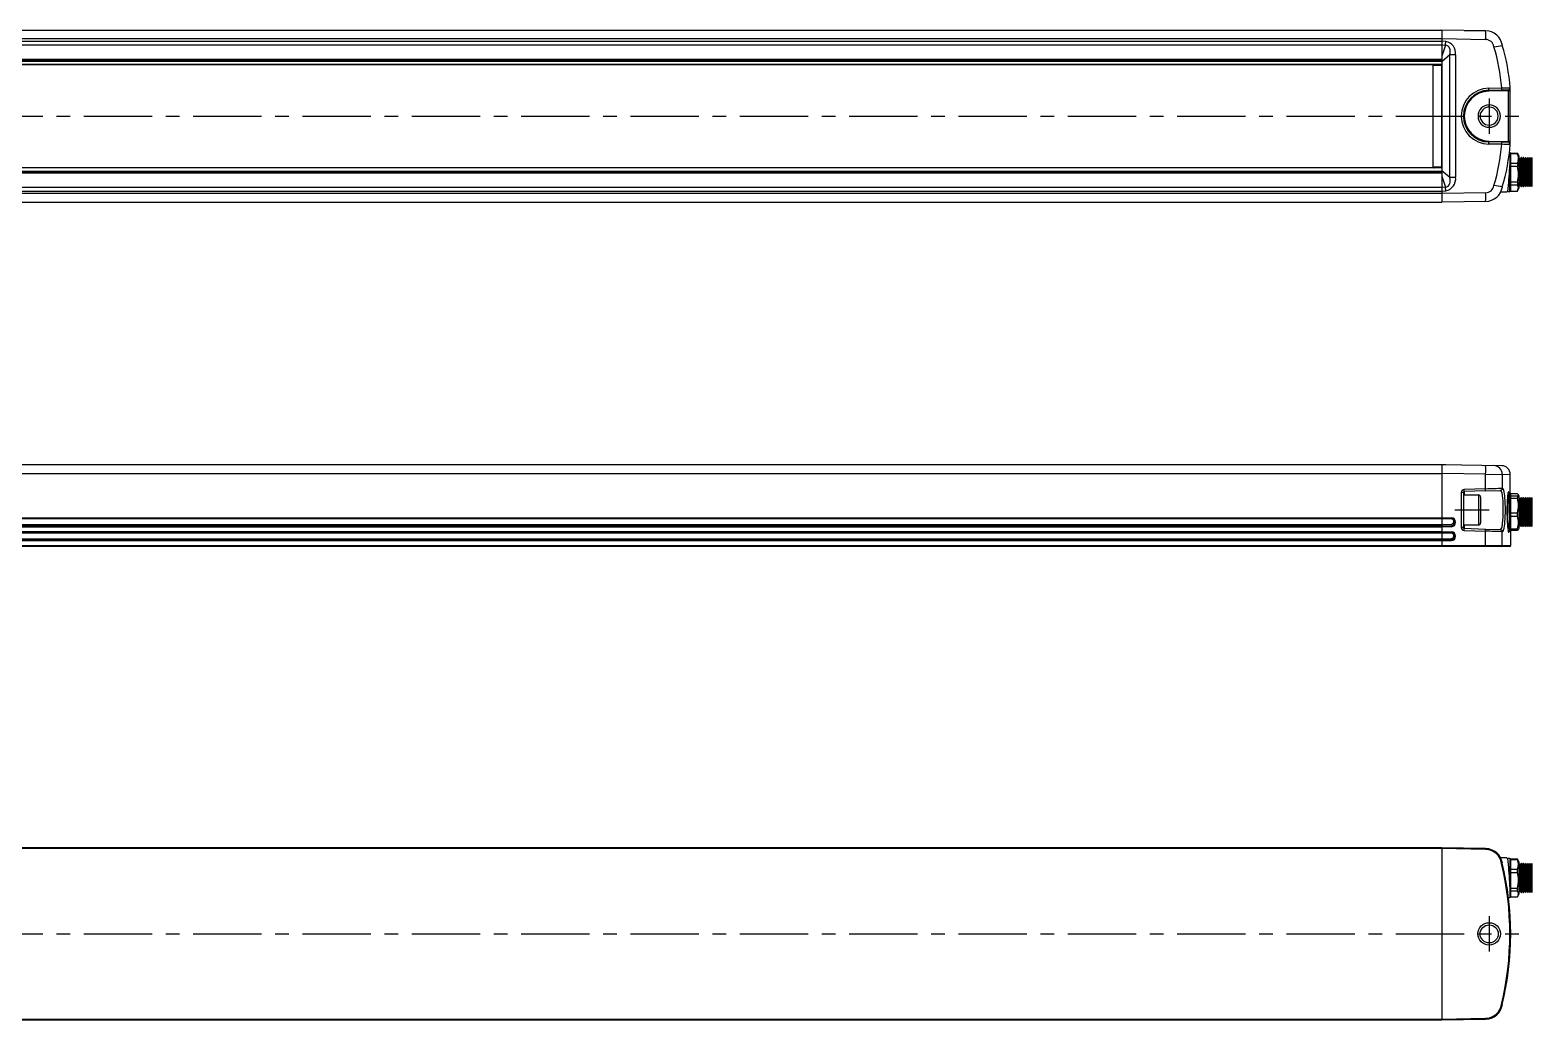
# Model space of a CAD drawing. Extents: x -3 to 1495, y -8 to 246.
# Drawn here: x 746 to 1094.9, y 10 to 240 of the extents above; entities that cross this region are included whole.
import ezdxf

# ---------------------------------------------------------------- set-up
doc = ezdxf.new("R2010")
doc.units = 0
doc.header["$LTSCALE"] = 0.5
doc.linetypes.add('CENTER', pattern=[50.8, 31.75, -6.35, 6.35, -6.35])
doc.layers.add('MSM_CENTER', color=1, linetype='CENTER')
doc.layers.add('MSM_CONTINUOUS', color=7, linetype='CONTINUOUS')

msp = doc.modelspace()

# ---------------------------------------------------------------- linework, layer by layer
at = {"layer": 'MSM_CENTER'}
for p, q in [((1085, 224.1), (1085, 215.9)), ((98.1, 220), (1091.9, 220)), ((1077.01, 128.5), (1085.01, 128.5)), ((1085, 34.1), (1085, 25.9)), ((98.1, 30), (1091.9, 30))]:
    msp.add_line(p, q, dxfattribs=at)
at = {"layer": 'MSM_CONTINUOUS'}
for p, q in [((116, 240), (1074, 240)), ((116, 238), (1074, 238)), ((116, 237.43), (1074, 237.43)), ((1074, 240), (1074, 200)), ((1084.17, 239.82), (1074, 240)), ((1074, 238), (1084.17, 237.82)), ((1074.92, 237.35), (1074, 237.43)), ((1079.18, 239.91), (1084.17, 239.82)), ((116, 236.57), (1074, 236.57)), ((1074, 236.57), (1074.83, 236.48)), ((1074.83, 236.48), (1074, 233.96)), ((1075.83, 234.21), (1074, 232.61)), ((1077.19, 234.21), (1075.83, 234.21)), ((1075.83, 205.79), (1075.83, 234.21)), ((1077.19, 234.21), (1077.19, 205.79)), ((1074, 233.17), (116, 233.17)), ((1074, 233), (116, 233)), ((1074, 232.9), (116, 232.9)), ((116, 232.8), (1074, 232.8)), ((116.5, 232.02), (1073.5, 232.02)), ((1073.5, 232.02), (116.5, 232.02)), ((1072, 208.2), (1072, 231.8)), ((1072, 231.8), (1073.89, 231.8)), ((1072.2, 232), (1073.9, 232)), ((1073.5, 232.08), (1073.5, 232)), ((1073.7, 232.12), (1073.7, 232)), ((1073.89, 231.8), (1074, 231.8)), ((1073.89, 231.8), (1073.89, 208.2)), ((1073.95, 231.95), (1073.93, 231.94)), ((1073.97, 231.96), (1073.95, 231.95)), ((1073.98, 231.95), (1073.97, 231.96)), ((1073.98, 231.89), (1073.97, 231.87)), ((1073.99, 231.94), (1073.98, 231.95)), ((1073.99, 231.9), (1073.98, 231.89)), ((1073.99, 231.8), (1073.99, 231.9)), ((1074, 231.9), (1073.99, 231.9)), ((1074, 231.89), (1074, 231.9)), ((1089.42, 225.88), (1084.89, 225.8)), ((1084.9, 226.5), (1087.91, 226.55)), ((1084.9, 226), (1087.91, 226.05)), ((1089.39, 226.08), (1087.91, 226.05)), ((1089.42, 225.88), (1089.42, 214.12)), ((1089.9, 214.11), (1089.9, 225.89)), ((1085, 222.1), (1085.01, 222.6)), ((1085, 217.9), (1085.01, 217.4)), ((1084.89, 214.2), (1089.42, 214.12)), ((1087.91, 213.95), (1084.9, 214)), ((1087.91, 213.45), (1084.9, 213.5)), ((1089.39, 213.92), (1087.91, 213.95)), ((1089.88, 213.5), (1089.88, 213.52)), ((1089.81, 211.65), (1089.72, 211.65)), ((1090, 202.6), (1090, 211.4)), ((1090, 211.4), (1091.54, 211.4)), ((1090, 211.29), (1091.54, 211.29)), ((1092, 210.7), (1091.54, 211.4)), ((1091.54, 211.29), (1091.54, 211.4)), ((1092, 203.3), (1092, 210.7)), ((1092.25, 210.09), (1092.1, 210.09)), ((1092.1, 210.09), (1092.1, 203.91)), ((1092.41, 210.36), (1092.25, 210.09)), ((1092.25, 203.91), (1092.25, 210.09)), ((1092.41, 203.64), (1092.41, 210.36)), ((1092.63, 210.09), (1092.47, 210.36)), ((1092.47, 203.64), (1092.47, 210.36)), ((1092.75, 210.09), (1092.63, 210.09)), ((1092.63, 203.91), (1092.63, 210.09)), ((1092.91, 210.36), (1092.75, 210.09)), ((1092.75, 203.91), (1092.75, 210.09)), ((1092.91, 203.64), (1092.91, 210.36)), ((1093.13, 210.09), (1092.97, 210.36)), ((1092.97, 203.64), (1092.97, 210.36)), ((1093.25, 210.09), (1093.13, 210.09)), ((1093.13, 203.91), (1093.13, 210.09)), ((1093.41, 210.36), (1093.25, 210.09)), ((1093.25, 203.91), (1093.25, 210.09)), ((1093.41, 203.64), (1093.41, 210.36)), ((1093.63, 210.09), (1093.47, 210.36)), ((1093.47, 203.64), (1093.47, 210.36)), ((1093.75, 210.09), (1093.63, 210.09)), ((1093.63, 210.09), (1093.63, 203.91)), ((1093.91, 210.36), (1093.75, 210.09)), ((1093.75, 210.09), (1093.75, 203.91)), ((1093.91, 210.36), (1093.91, 203.64)), ((1094.13, 210.09), (1093.97, 210.36)), ((1093.97, 210.36), (1093.97, 203.64)), ((1094.25, 210.09), (1094.13, 210.09)), ((1094.13, 210.09), (1094.13, 203.91)), ((1094.41, 210.36), (1094.25, 210.09)), ((1094.25, 210.09), (1094.25, 203.91)), ((1094.41, 210.36), (1094.41, 203.64)), ((1094.63, 210.09), (1094.47, 210.36)), ((1094.47, 210.36), (1094.47, 203.64)), ((1094.75, 210.09), (1094.63, 210.09)), ((1094.63, 210.09), (1094.63, 203.91)), ((1094.91, 210.36), (1094.75, 210.09)), ((1094.75, 210.09), (1094.75, 203.91)), ((1094.91, 210.36), (1094.91, 203.64)), ((116, 207.2), (1074, 207.2)), ((116, 207.1), (1074, 207.1)), ((116, 207), (1074, 207)), ((116, 206.83), (1074, 206.83)), ((1073.5, 207.98), (116.5, 207.98)), ((1073.5, 207.98), (116.5, 207.98)), ((1072, 208.2), (1074, 208.2)), ((1073.9, 208), (1072.2, 208)), ((1073.5, 208), (1073.5, 207.92)), ((1073.7, 208), (1073.7, 207.88)), ((1073.93, 208.06), (1073.95, 208.04)), ((1073.95, 208.04), (1073.97, 208.04)), ((1073.98, 208.11), (1073.97, 208.13)), ((1073.97, 208.04), (1073.98, 208.05)), ((1073.99, 208.1), (1073.98, 208.11)), ((1073.98, 208.05), (1073.99, 208.06)), ((1073.99, 208.2), (1073.99, 208.1)), ((1074, 208.1), (1073.99, 208.1)), ((1074, 208.11), (1074, 208.1)), ((1074, 207.39), (1075.83, 205.79)), ((1074, 206.04), (1074.83, 203.52)), ((1089.8, 202.5), (1089.8, 207.96)), ((1090, 209.05), (1091.54, 209.05)), ((1091.54, 208.29), (1090, 208.29)), ((1091.54, 209.05), (1091.54, 208.29)), ((1093.47, 208.28), (1093.63, 208.18)), ((1093.91, 208.28), (1093.75, 208.18)), ((1094.25, 208.18), (1094.41, 208.28)), ((1094.91, 208.28), (1094.75, 208.18)), ((1074, 203.43), (116, 203.43)), ((116, 202.57), (1074, 202.57)), ((1074.83, 203.52), (1074, 203.43)), ((1074, 202.57), (1074.92, 202.65)), ((1075.83, 205.79), (1077.19, 205.79)), ((1089.33, 202.5), (1089.8, 202.5)), ((1091.54, 204.66), (1090, 204.66)), ((1090, 204), (1091.54, 204)), ((1090, 202.6), (1091.54, 202.6)), ((1091.54, 204.66), (1091.54, 204)), ((1091.54, 202.6), (1092, 203.3)), ((1092.1, 203.91), (1092.25, 203.91)), ((1092.25, 203.91), (1092.41, 203.64)), ((1092.47, 203.64), (1092.63, 203.91)), ((1092.63, 203.91), (1092.75, 203.91)), ((1092.75, 203.91), (1092.91, 203.64)), ((1092.97, 203.64), (1093.13, 203.91)), ((1093.13, 203.91), (1093.25, 203.91)), ((1093.25, 203.91), (1093.41, 203.64)), ((1093.47, 203.64), (1093.63, 203.91)), ((1093.63, 203.91), (1093.75, 203.91)), ((1093.75, 203.91), (1093.91, 203.64)), ((1093.97, 203.64), (1094.13, 203.91)), ((1094.13, 203.91), (1094.25, 203.91)), ((1094.25, 203.91), (1094.41, 203.64)), ((1094.47, 203.64), (1094.63, 203.91)), ((1094.63, 203.91), (1094.75, 203.91)), ((1094.75, 203.91), (1094.91, 203.64)), ((1074, 202), (116, 202)), ((116, 200), (1074, 200)), ((1084.17, 202.18), (1074, 202)), ((1084.17, 200.18), (1074, 200)), ((1084.17, 200.18), (1079.18, 200.09)), ((1089.13, 202.32), (1087.64, 202.32)), ((1074, 139), (116, 139)), ((116, 137), (1074, 137)), ((1087.91, 138.76), (1074, 139)), ((1074, 139), (1074, 120)), ((1074.92, 138.98), (1074, 139)), ((1084.17, 136.82), (1074, 137)), ((1084.17, 133.43), (1084.17, 136.82)), ((1084.17, 136.82), (1089.88, 136.76)), ((1088.05, 136.81), (1088.05, 133.55)), ((1089.88, 132.48), (1089.88, 136.76)), ((1089.88, 132.48), (1089.88, 136.76)), ((1084.17, 133.43), (1079.18, 133.26)), ((1084.17, 132.93), (1079.19, 132.76)), ((1079.19, 132.76), (1079.19, 132)), ((1084.17, 132.93), (1087.58, 133.05)), ((1087.63, 133.05), (1087.58, 133.05)), ((1088.05, 133.55), (1088.1, 133.55)), ((1078.51, 132.56), (1078.51, 124.44)), ((1079, 132.56), (1078.51, 132.56)), ((1079, 132.56), (1079, 124.44)), ((1079, 132), (1082.5, 132)), ((1082.5, 132), (1082.5, 125)), ((1083, 131.5), (1083, 125.5)), ((1089.8, 123.5), (1089.8, 132.5)), ((1090, 120.2), (1090, 132.21)), ((1091.54, 132.21), (1090, 132.21)), ((1091.54, 131.72), (1090, 131.72)), ((1090, 131.22), (1091.54, 131.22)), ((1091.54, 131.72), (1091.54, 131.22)), ((1092, 131.7), (1091.78, 132.04)), ((1092, 124.3), (1092, 131.7)), ((1092.25, 131.09), (1092.1, 131.09)), ((1092.1, 131.09), (1092.1, 124.91)), ((1092.41, 131.36), (1092.25, 131.09)), ((1092.25, 124.91), (1092.25, 131.09)), ((1092.41, 124.64), (1092.41, 131.36)), ((1092.63, 131.09), (1092.47, 131.36)), ((1092.47, 124.64), (1092.47, 131.36)), ((1092.75, 131.09), (1092.63, 131.09)), ((1092.63, 124.91), (1092.63, 131.09)), ((1092.91, 131.36), (1092.75, 131.09)), ((1092.75, 124.91), (1092.75, 131.09)), ((1092.91, 124.64), (1092.91, 131.36)), ((1093.13, 131.09), (1092.97, 131.36)), ((1092.97, 124.64), (1092.97, 131.36)), ((1093.25, 131.09), (1093.13, 131.09)), ((1093.13, 124.91), (1093.13, 131.09)), ((1093.41, 131.36), (1093.25, 131.09)), ((1093.25, 124.91), (1093.25, 131.09)), ((1093.41, 124.64), (1093.41, 131.36)), ((1093.63, 131.09), (1093.47, 131.36)), ((1093.47, 124.64), (1093.47, 131.36)), ((1093.75, 131.09), (1093.63, 131.09)), ((1093.63, 131.09), (1093.63, 124.91)), ((1093.91, 131.36), (1093.75, 131.09)), ((1093.75, 131.09), (1093.75, 124.91)), ((1093.91, 131.36), (1093.91, 124.64)), ((1094.13, 131.09), (1093.97, 131.36)), ((1093.97, 131.36), (1093.97, 124.64)), ((1094.25, 131.09), (1094.13, 131.09)), ((1094.13, 131.09), (1094.13, 124.91)), ((1094.41, 131.36), (1094.25, 131.09)), ((1094.25, 131.09), (1094.25, 124.91)), ((1094.41, 131.36), (1094.41, 124.64)), ((1094.63, 131.09), (1094.47, 131.36)), ((1094.47, 131.36), (1094.47, 124.64)), ((1094.75, 131.09), (1094.63, 131.09)), ((1094.63, 131.09), (1094.63, 124.91)), ((1094.91, 131.36), (1094.75, 131.09)), ((1094.75, 131.09), (1094.75, 124.91)), ((1094.91, 131.36), (1094.91, 124.64)), ((116, 126.7), (1074, 126.7)), ((116, 126.5), (1074, 126.5)), ((1074, 126.47), (116, 126.47)), ((1074, 126.7), (1076.21, 126.64)), ((1074, 126.5), (1076.2, 126.44)), ((1076.2, 126.42), (1074, 126.47)), ((1089.33, 128), (1089.13, 128)), ((1089.8, 128), (1090, 128)), ((1090, 127.83), (1091.54, 127.83)), ((1090, 127.02), (1091.54, 127.02)), ((1091.54, 127.02), (1091.54, 127.83)), ((116, 125.12), (1074, 125.12)), ((1074, 124.75), (116, 124.75)), ((116, 124.55), (1074, 124.55)), ((1074, 123.45), (116, 123.45)), ((116, 123.25), (1074, 123.25)), ((1074, 123.13), (116, 123.13)), ((1074, 125.12), (1076.2, 125.18)), ((1076.2, 124.81), (1074, 124.75)), ((1076.21, 124.61), (1074, 124.55)), ((1074, 123.45), (1076.21, 123.39)), ((1074, 123.25), (1076.2, 123.19)), ((1076.2, 123.08), (1074, 123.13)), ((1079, 124.44), (1078.51, 124.44)), ((1082.5, 125), (1079, 125)), ((1079.18, 123.74), (1084.17, 123.57)), ((1079.19, 125), (1079.19, 124.24)), ((1079.19, 124.24), (1084.17, 124.07)), ((1084.17, 124.07), (1087.58, 123.95)), ((1084.17, 120.2), (1084.17, 123.57)), ((1087.58, 123.95), (1087.63, 123.95)), ((1088.05, 120.2), (1088.05, 123.45)), ((1089.54, 123.32), (1089.53, 123.31)), ((1089.55, 123.32), (1089.54, 123.32)), ((1089.56, 123.34), (1089.55, 123.33)), ((1089.55, 123.33), (1089.55, 123.32)), ((1089.58, 123.37), (1089.56, 123.34)), ((1089.6, 123.41), (1089.58, 123.37)), ((1090, 124.11), (1091.54, 124.11)), ((1090, 123.79), (1091.54, 123.79)), ((1091.54, 123.79), (1091.54, 124.11)), ((1091.78, 123.96), (1092, 124.3)), ((1092.1, 124.91), (1092.25, 124.91)), ((1092.25, 124.91), (1092.41, 124.64)), ((1092.47, 124.64), (1092.63, 124.91)), ((1092.63, 124.91), (1092.75, 124.91)), ((1092.75, 124.91), (1092.91, 124.64)), ((1092.97, 124.64), (1093.13, 124.91)), ((1093.13, 124.91), (1093.25, 124.91)), ((1093.25, 124.91), (1093.41, 124.64)), ((1093.63, 125.14), (1093.47, 124.89)), ((1093.47, 124.64), (1093.63, 124.91)), ((1093.63, 124.91), (1093.75, 124.91)), ((1093.75, 125.14), (1093.91, 124.89)), ((1093.75, 124.91), (1093.91, 124.64)), ((1093.97, 124.64), (1094.13, 124.91)), ((1094.13, 124.91), (1094.25, 124.91)), ((1094.41, 124.89), (1094.25, 125.14)), ((1094.25, 124.91), (1094.41, 124.64)), ((1094.47, 124.64), (1094.63, 124.91)), ((1094.63, 124.91), (1094.75, 124.91)), ((1094.75, 125.14), (1094.91, 124.89)), ((1094.75, 124.91), (1094.91, 124.64)), ((100, 120.2), (1090, 120.2)), ((1089.8, 120), (100.2, 120)), ((116, 121.78), (1074, 121.78)), ((1074, 121.5), (116, 121.5)), ((1074, 121.3), (116, 121.3)), ((1074, 121.78), (1076.2, 121.84)), ((1076.2, 121.56), (1074, 121.5)), ((1076.21, 121.36), (1074, 121.3)), ((1074, 50), (116, 50)), ((1074, 49.8), (116, 49.8)), ((1074, 50), (1074, 10)), ((1084.17, 49.82), (1074, 50)), ((1074, 50), (1076.21, 49.96)), ((1084.16, 49.62), (1074, 49.8)), ((1079.18, 49.91), (1084.17, 49.82)), ((1084.16, 49.62), (1084.17, 49.82)), ((1089.13, 47.68), (1087.64, 47.68)), ((1087.85, 46.38), (1088.05, 46.41)), ((1089.8, 47.5), (1089.33, 47.5)), ((1089.8, 47.5), (1089.8, 42.04)), ((1090, 38.6), (1090, 47.4)), ((1090, 47.4), (1091.54, 47.4)), ((1090, 47.29), (1091.54, 47.29)), ((1092, 46.7), (1091.54, 47.4)), ((1091.54, 47.29), (1091.54, 47.4)), ((1092, 39.3), (1092, 46.7)), ((1092.25, 46.09), (1092.1, 46.09)), ((1092.1, 46.09), (1092.1, 39.91)), ((1092.41, 46.36), (1092.25, 46.09)), ((1092.25, 39.91), (1092.25, 46.09)), ((1092.41, 39.64), (1092.41, 46.36)), ((1092.63, 46.09), (1092.47, 46.36)), ((1092.47, 39.64), (1092.47, 46.36)), ((1092.75, 46.09), (1092.63, 46.09)), ((1092.63, 39.91), (1092.63, 46.09)), ((1092.91, 46.36), (1092.75, 46.09)), ((1092.75, 39.91), (1092.75, 46.09)), ((1092.91, 39.64), (1092.91, 46.36)), ((1093.13, 46.09), (1092.97, 46.36)), ((1092.97, 39.64), (1092.97, 46.36)), ((1093.25, 46.09), (1093.13, 46.09)), ((1093.13, 39.91), (1093.13, 46.09)), ((1093.41, 46.36), (1093.25, 46.09)), ((1093.25, 39.91), (1093.25, 46.09)), ((1093.41, 39.64), (1093.41, 46.36)), ((1093.63, 46.09), (1093.47, 46.36)), ((1093.47, 39.64), (1093.47, 46.36)), ((1093.75, 46.09), (1093.63, 46.09)), ((1093.63, 46.09), (1093.63, 39.91)), ((1093.91, 46.36), (1093.75, 46.09)), ((1093.75, 46.09), (1093.75, 39.91)), ((1093.91, 46.36), (1093.91, 39.64)), ((1094.13, 46.09), (1093.97, 46.36)), ((1093.97, 46.36), (1093.97, 39.64)), ((1094.25, 46.09), (1094.13, 46.09)), ((1094.13, 46.09), (1094.13, 39.91)), ((1094.41, 46.36), (1094.25, 46.09)), ((1094.25, 46.09), (1094.25, 39.91)), ((1094.41, 46.36), (1094.41, 39.64)), ((1094.63, 46.09), (1094.47, 46.36)), ((1094.47, 46.36), (1094.47, 39.64)), ((1094.75, 46.09), (1094.63, 46.09)), ((1094.63, 46.09), (1094.63, 39.91)), ((1094.91, 46.36), (1094.75, 46.09)), ((1094.75, 46.09), (1094.75, 39.91)), ((1094.91, 46.36), (1094.91, 39.64)), ((1090, 45.05), (1091.54, 45.05)), ((1090, 44.29), (1091.54, 44.29)), ((1091.54, 44.29), (1091.54, 45.05)), ((1093.63, 44.18), (1093.47, 44.28)), ((1093.75, 44.18), (1093.91, 44.28)), ((1094.41, 44.28), (1094.25, 44.18)), ((1094.75, 44.18), (1094.91, 44.28)), ((1090, 40.66), (1091.54, 40.66)), ((1090, 40), (1091.54, 40)), ((1090, 38.6), (1091.54, 38.6)), ((1091.54, 40), (1091.54, 40.66)), ((1091.54, 38.6), (1092, 39.3)), ((1092.1, 39.91), (1092.25, 39.91)), ((1092.25, 39.91), (1092.41, 39.64)), ((1092.47, 39.64), (1092.63, 39.91)), ((1092.63, 39.91), (1092.75, 39.91)), ((1092.75, 39.91), (1092.91, 39.64)), ((1092.97, 39.64), (1093.13, 39.91)), ((1093.13, 39.91), (1093.25, 39.91)), ((1093.25, 39.91), (1093.41, 39.64)), ((1093.47, 39.64), (1093.63, 39.91)), ((1093.63, 39.91), (1093.75, 39.91)), ((1093.75, 39.91), (1093.91, 39.64)), ((1093.97, 39.64), (1094.13, 39.91)), ((1094.13, 39.91), (1094.25, 39.91)), ((1094.25, 39.91), (1094.41, 39.64)), ((1094.47, 39.64), (1094.63, 39.91)), ((1094.63, 39.91), (1094.75, 39.91)), ((1094.75, 39.91), (1094.91, 39.64)), ((1089.81, 38.35), (1089.5, 38.35)), ((1087.85, 13.62), (1088.05, 13.59)), ((116, 10.2), (1074, 10.2)), ((116, 10), (1074, 10)), ((1074, 10.2), (1084.16, 10.38)), ((1074, 10), (1084.17, 10.18)), ((1076.21, 10.04), (1074, 10)), ((1084.17, 10.18), (1079.18, 10.09)), ((1084.16, 10.38), (1084.17, 10.18))]:
    msp.add_line(p, q, dxfattribs=at)
for radius in [2.6, 2.1]:
    msp.add_circle((1085, 30), radius, dxfattribs=at)
for centre, radius, start, end in [((793.61, 265.39), 282.71, 354.1311, 354.3067), ((1074.41, 234.59), 2.8, 352.1367, 79.5302), ((1055.53, 238.82), 28.66, 358.0026, 2.0017), ((1084.1, 235.82), 4, 8.4363, 89.0008), ((1084.13, 235.82), 2, 8.4366, 89.0002), ((1074.82, 235.4), 1.09, 12.9064, 89.3948), ((1068.91, 235.91), 7.13, 346.1541, 349.478), ((1073.87, 235.05), 2.1, 347.8202, 16.1993), ((1058.32, 426.78), 192.68, 278.2922, 278.8767), ((1044.27, 223.27), 43.76, 4.306, 17.076), ((1044.74, 223.27), 45.26, 4.2146, 16.8776), ((1072.2, 231.8), 0.2, 89.9993, 180.0157), ((1075.25, 231.86), 1.36, 174.0212, 182.4793), ((1073.9, 231.9), 0.1, 0.0058, 89.9972), ((1073.9, 231.88), 0.105, 49.6209, 91.0073), ((1085.01, 220), 6.5, 91.0015, 268.9985), ((1085, 220), 6, 90.9994, 269.0006), ((1085, 220), 5.8, 91, 269), ((1077.71, 226.25), 7.19, 358.0149, 1.9987), ((1087.81, 274.87), 48.32, 270.119, 272.4495), ((1080.77, 226.3), 7.15, 357.9959, 2.0041), ((1089.38, 226.58), 0.5, 271.0017, 2.0988), ((1088.7, 225.88), 0.716, 0.0787, 16.2652), ((1084.95, 365.86), 140.06, 271.8276, 272.0268), ((1086.79, 226.34), 3.1, 359.3791, 4.7108), ((934.9, 220.84), 155.09, 1.8685, 2.0213), ((1085.01, 220), 2.6, 90.0138, 269.9862), ((1085, 220), 2.1, 90.0003, 269.9997), ((1085, 220), 2.1, 269.9994, 90.0006), ((1085.01, 220), 2.6, 270.0136, 89.9864), ((1086.79, 214.12), 1.9, 177.5008, 183.5409), ((1077.71, 213.75), 7.19, 358.0012, 1.9851), ((1044.27, 216.73), 43.76, 342.924, 355.694), ((1080.77, 213.7), 7.15, 357.9959, 2.0041), ((1069.74, -640.93), 854.57, 88.64986, 88.78163), ((1044.59, 216.76), 45.41, 343.1431, 355.7648), ((1089.38, 213.42), 0.5, 357.901, 88.9985), ((1084.93, 73.37), 140.82, 87.9739, 88.172), ((907.14, 220.1), 182.86, 357.9016, 358.1215), ((772.93, 219.01), 317.07, 358.0025, 358.6378), ((1090.01, 211.64), 0.2, 177.3287, 238.9918), ((1089.8, 211.3), 0.2, 360, 58.9852), ((1089.46, 210.24), 2.33, 346.3928, 26.8163), ((1704.35, 30.38), 638.33, 163.68578, 163.74508), ((1092.1, 210.19), 0.0995, 180.3396, 270.263), ((1092.44, 210.35), 0.0361, 29.9963, 150.0037), ((1092.94, 210.35), 0.0361, 29.9963, 150.0037), ((1093.44, 210.35), 0.0361, 29.9963, 150.0037), ((1072.2, 208.2), 0.2, 179.9836, 269.9919), ((1075.25, 208.14), 1.36, 177.5266, 185.9643), ((1073.9, 208.1), 0.1, 270.0028, 359.9929), ((1073.9, 208.12), 0.105, 269.1697, 310.3293), ((924.87, 219.45), 165.33, 354.114, 356.0124), ((1179, 205.32), 89.24, 177.6375, 178.3765), ((1085.05, 206.47), 6.74, 344.3528, 15.6472), ((1074.82, 204.6), 1.09, 270.605, 347.0936), ((793.32, 174.58), 283, 5.6934, 5.8688), ((1074.42, 205.41), 2.8, 280.3887, 7.9444), ((1068.91, 204.09), 7.13, 10.522, 13.8459), ((1073.87, 204.95), 2.1, 343.8007, 12.1798), ((1084.13, 204.18), 2, 270.9992, 351.5641), ((1084.1, 204.18), 4, 270.999, 351.5638), ((1058.33, 13.26), 192.64, 81.1233, 81.7079), ((1089.33, 202.3), 0.2, 90.0002, 174.3669), ((1089.8, 202.7), 0.2, 270, 0), ((1090.78, 203.35), 1.01, 345.1488, 40.5625), ((1088.33, 204.26), 3.61, 332.6377, 341.0454), ((1092.1, 204.04), 0.0961, 87.6314, 177.8573), ((1092.44, 203.91), 0.0375, 213.4563, 326.5437), ((1092.44, 203.65), 0.0361, 209.9963, 330.0037), ((1092.94, 203.91), 0.0375, 213.4563, 326.5437), ((1092.94, 203.65), 0.0361, 209.9963, 330.0037), ((1093.44, 203.91), 0.0375, 213.4563, 326.5437), ((1093.44, 203.65), 0.0361, 209.9963, 330.0037), ((1093.94, 203.91), 0.0375, 213.4731, 326.5269), ((1094.44, 203.91), 0.0374, 213.4457, 326.5543), ((1094.94, 203.91), 0.0375, 213.4731, 326.5269), ((1055.53, 201.18), 28.66, 357.9983, 1.9974), ((1055.48, 137.82), 28.71, 358.0019, 1.9939), ((1086.06, 136.8), 1.99, 359.6714, 89.3074), ((1087.88, 136.76), 2, 359.996, 89.019), ((1079.21, 132.56), 0.699, 91.949, 180.0519), ((1079.2, 132.56), 0.2, 91.99, 180.0073), ((1072.03, 132.88), 7.17, 359.0032, 2.999), ((1028.5, 2018.99), 1886.38, 271.69111, 271.80922), ((1077, 133.05), 7.18, 359.0092, 2.9999), ((1077, 133.05), 7.18, 359.0092, 2.9999), ((1087.56, 133.55), 0.497, 272.3009, 0.3451), ((1087.61, 133.55), 0.497, 272.2949, 0.3333), ((1087.29, 132.5), 0.64, 22.0326, 58.6519), ((1082.77, 131.01), 5.4, 2.9781, 18.7482), ((1087.68, 132.96), 0.724, 20.7235, 54.7052), ((1078.41, 130.65), 10.27, 3.5311, 14.4662), ((1088.28, 133.08), 1.27, 336.9728, 340.238), ((1089.56, 132.62), 0.0858, 135.6427, 160.238), ((1089.57, 132.6), 0.105, 127.3089, 135.6427), ((1089.52, 132.67), 0.0201, 76.5358, 127.3089), ((1089.51, 132.65), 0.044, 38.9277, 76.5358), ((1089.25, 132.44), 0.384, 23.9944, 38.9277), ((1089.8, 132.59), 0.194, 179.6469, 271.5489), ((1082.5, 131.5), 0.5, 0, 90), ((1055.43, 128.53), 32.85, 354.389, 4.8112), ((1051.95, 128.49), 36.82, 355.6564, 4.3436), ((1133.46, 127.86), 44.34, 175.5207, 178.4229), ((1093.47, 131.27), 4.21, 166.4227, 179.2936), ((1105.29, 128.84), 15.98, 166.7966, 183.0111), ((1082.37, 133.95), 7.21, 346.4227, 348.8062), ((1089.6, 132.52), 0.161, 156.9728, 168.8062), ((1089.8, 132.3), 0.2, 359.8256, 89.9996), ((1090.98, 131.08), 1.26, 53.5656, 63.3392), ((1108.38, 108.76), 28.47, 125.9197, 126.2484), ((1085.92, 129.53), 5.87, 343.2316, 16.7684), ((1091.43, 132.16), 0.416, 305.9197, 324.7639), ((1091.65, 131.96), 0.154, 18.4854, 58.9683), ((1091.66, 132), 0.136, 324.7639, 354.3856), ((1091.73, 131.99), 0.069, 354.3856, 18.4854), ((1092.1, 131.19), 0.0997, 180.2363, 270.1733), ((1092.44, 129.22), 0.0706, 63.7209, 116.2791), ((1092.94, 129.22), 0.0706, 63.7209, 116.2791), ((1093.44, 129.22), 0.0706, 63.7209, 116.2791), ((1093.94, 129.22), 0.0706, 63.7312, 116.2688), ((1094.44, 129.22), 0.0706, 63.7137, 116.2863), ((1094.94, 129.22), 0.0706, 63.7312, 116.2688), ((1073.33, 126.67), 2.88, 355.5162, 359.4992), ((1075.81, 126.43), 0.399, 358.0773, 1.9227), ((1076.18, 125.63), 0.818, 271.5, 88.4979), ((1076.19, 125.8), 0.618, 271.4963, 88.5037), ((1076.18, 125.63), 0.818, 271.5001, 359.9999), ((1076.19, 125.63), 1.02, 271.5328, 88.4672), ((1081.16, 125.94), 7.51, 343.1626, 358.1936), ((1125.1, 128.19), 35.97, 178.5844, 180.2972), ((1125.08, 127.81), 35.95, 179.7031, 183.13), ((1115.11, 126.97), 25.95, 182.475, 185.4789), ((1101.11, 126.79), 11.84, 174.1247, 196.0676), ((1087.44, 125.56), 4.35, 340.4995, 19.5005), ((1075, 124.99), 1.22, 0.6145, 8.7825), ((1073.33, 124.58), 2.88, 0.5105, 4.4911), ((1073.34, 123.42), 2.87, 355.5088, 359.4981), ((1076.18, 122.38), 0.818, 271.5022, 88.4999), ((1076.19, 122.46), 0.618, 271.4938, 88.5062), ((1076.19, 122.38), 1.02, 271.5328, 88.4672), ((1076.18, 122.38), 0.818, 359.9986, 62.0368), ((1079.21, 124.44), 0.699, 179.9396, 268.0594), ((1079.2, 124.44), 0.2, 179.9929, 268.0098), ((1072.03, 124.12), 7.17, 357.001, 0.9967), ((1082.5, 125.5), 0.5, 270, 0), ((1077, 123.95), 7.18, 357.0001, 0.9908), ((1077, 123.95), 7.18, 357.0001, 0.9908), ((1032.61, -1624.96), 1749.29, 88.18221, 88.31121), ((1087.56, 123.45), 0.497, 359.6548, 87.6991), ((1087.23, 124.55), 0.719, 303.2409, 341.2467), ((1087.61, 123.45), 0.497, 0.8317, 87.7073), ((1082.92, 125.89), 5.24, 342.4961, 353.7461), ((1087.97, 123.81), 0.386, 290.7504, 353.6104), ((1102.26, 125.81), 13.05, 185.7677, 188.3381), ((1093.52, 124.49), 4.21, 187.9244, 193.6648), ((1090.49, 123.76), 1.09, 193.9895, 200.0012), ((1089.75, 123.49), 0.304, 199.6279, 212.2151), ((1089.55, 123.36), 0.0658, 212.7981, 233.5772), ((1089.52, 123.33), 0.0242, 233.4649, 300.3163), ((1089.8, 123.41), 0.194, 88.4547, 180.3515), ((1089.8, 123.7), 0.2, 269.9995, 0), ((1091.31, 124.53), 0.767, 287.3058, 305.8382), ((1091.74, 123.93), 0.032, 305.8382, 329.9665), ((1091.76, 123.94), 0.0252, 4.0044, 54.0117), ((1091.53, 124.05), 0.279, 329.9665, 333.666), ((1091.86, 123.95), 0.0749, 184.0044, 189.3723), ((1091.77, 123.94), 0.015, 333.666, 9.3723), ((1074.99, 121.68), 1.22, 354.4577, 3.8343), ((1073.33, 121.33), 2.88, 0.5008, 4.4838), ((1081.3, 120.15), 2.86, 356.9944, 0.9994), ((1087.85, 120.2), 0.199, 270.3185, 0.3071), ((1089.8, 120.2), 0.2, 270, 0), ((1084.1, 45.82), 3.8, 8.4372, 89), ((1084.1, 45.82), 4, 8.437, 89), ((1019.88, 30), 69.92, 346.4512, 13.5488), ((1019.91, 30), 70.09, 346.4603, 13.5397), ((1089.33, 47.7), 0.2, 185.6331, 269.9998), ((924.93, 30.55), 165.27, 3.9871, 5.8862), ((1089.8, 47.3), 0.2, 0, 90), ((1089.17, 46.17), 2.62, 334.7935, 25.2065), ((1092.1, 46.19), 0.0995, 180.3398, 270.2627), ((1092.44, 46.35), 0.0361, 29.9963, 150.0037), ((1092.94, 46.35), 0.0361, 29.9963, 150.0037), ((1093.44, 46.35), 0.0361, 29.9963, 150.0037), ((750.07, 30.32), 339.93, 1.3838, 1.9764), ((1085.05, 42.47), 6.74, 344.3528, 15.6472), ((1090.01, 38.36), 0.2, 121.0082, 182.6713), ((1089.8, 38.7), 0.2, 301.0148, 0), ((1090.69, 39.3), 1.1, 320.6859, 39.3141), ((1092.1, 40.04), 0.0968, 88.0349, 177.4538), ((1092.44, 39.91), 0.0375, 213.4563, 326.5437), ((1092.44, 39.65), 0.0361, 209.9963, 330.0037), ((1092.94, 39.91), 0.0375, 213.4563, 326.5437), ((1092.94, 39.65), 0.0361, 209.9963, 330.0037), ((1093.44, 39.91), 0.0375, 213.4563, 326.5437), ((1093.44, 39.65), 0.0361, 209.9963, 330.0037), ((1093.94, 39.91), 0.0375, 213.4731, 326.5269), ((1094.44, 39.91), 0.0374, 213.4457, 326.5543), ((1094.94, 39.91), 0.0375, 213.4731, 326.5269), ((1084.1, 14.18), 3.8, 271.0001, 351.5627), ((1084.1, 14.18), 4, 271, 351.563)]:
    msp.add_arc(centre, radius, start, end, dxfattribs=at)

doc.saveas('drawing.dxf')
